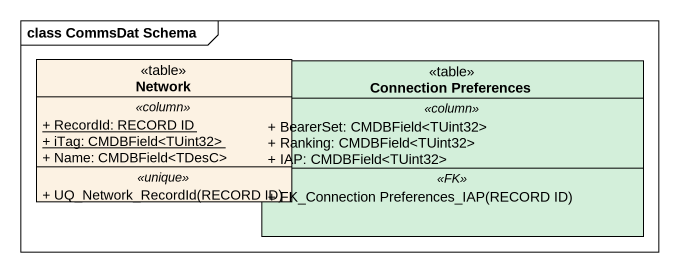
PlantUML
@startuml
mainframe class CommsDat Schema
hide circle
hide empty members
skinparam classAttributeIconSize 0
class "Network" as Network_ <<table>> {
  .. <<column>> ..
  {static} + RecordId: RECORD ID
  {static} + iTag: CMDBField<TUint32>
  + Name: CMDBField<TDesC>
  .. <<unique>> ..
  + UQ_Network_RecordId(RECORD ID)
}
class "Connection Preferences" as Connection_Preferences <<table>> #D3EFDA {
  .. <<column>> ..
  + BearerSet: CMDBField<TUint32>
  + Ranking: CMDBField<TUint32>
  + IAP: CMDBField<TUint32>
  .. <<FK>> ..
  + FK_Connection Preferences_IAP(RECORD ID)
}
@enduml
